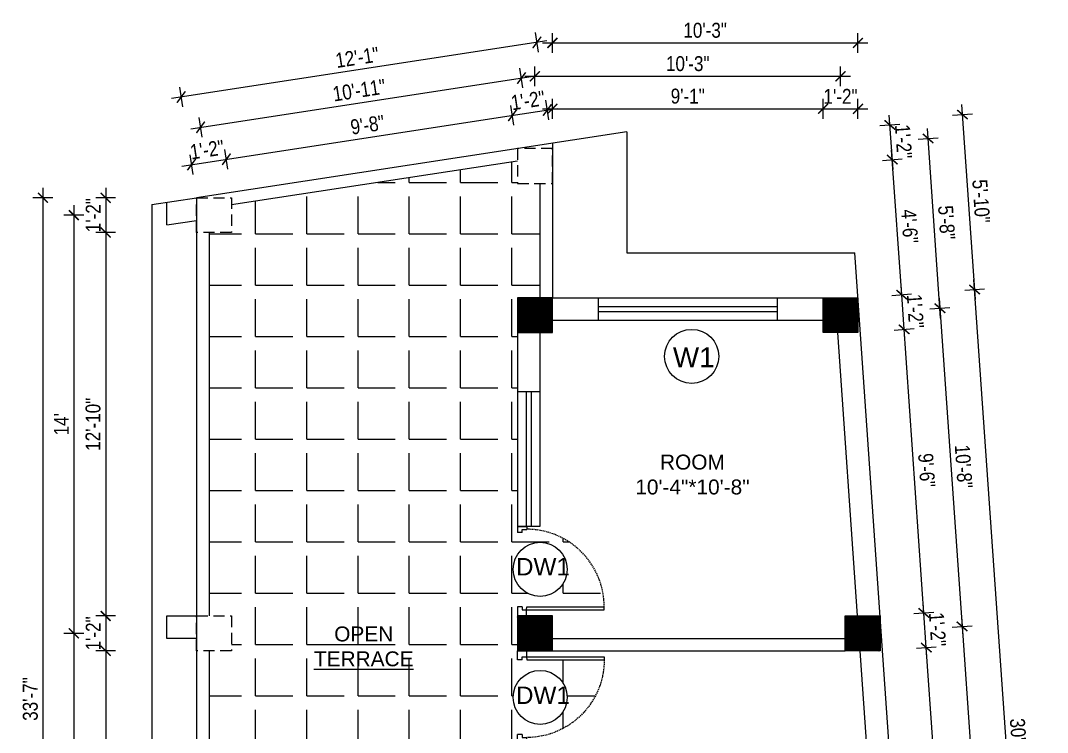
# Model space of a CAD drawing. Header units: inches. Extents: x -5096374 to -5070857, y -3259973 to -3243900.
# Drawn here: x -5084096.3 to -5083683.5, y -3258620.3 to -3258334.3 of the extents above; entities that cross this region are included whole.
import ezdxf

# ---------------------------------------------------------------- set-up
doc = ezdxf.new("R2010")
doc.units = ezdxf.units.IN
doc.header["$LTSCALE"] = 2
doc.header["$MEASUREMENT"] = 0
doc.header["$PDMODE"] = 34
doc.linetypes.add('HIDDEN', pattern=[0.375, 0.25, -0.125])
doc.layers.get('0').update_dxf_attribs({"linetype": 'CONTINUOUS'})
doc.layers.get('DEFPOINTS').update_dxf_attribs({"color": 141, "linetype": 'CONTINUOUS'})
doc.layers.add('A-Hatch', color=7, linetype='CONTINUOUS')
for name, color, linetype, lineweight in [('Annotate-Lite.w', 177, 'CONTINUOUS', 9), ('DIM 1-100', 4, 'CONTINUOUS', 13), ('Door-Window.w', 4, 'CONTINUOUS', 15), ('TEXT', 181, 'CONTINUOUS', 25)]:
    doc.layers.add(name, color=color, linetype=linetype, lineweight=lineweight)
doc.styles.add('arial.', font='arial.ttf')
doc.styles.add('gaurav', font='arial.ttf')
doc.styles.get("Standard").update_dxf_attribs({"font": 'ARIALN.TTF'})
doc.dimstyles.new('1 by 96', dxfattribs={"dimtxt": 6, "dimasz": 4, "dimexe": 4, "dimexo": 4, "dimgap": 2, "dimtad": 1, "dimdec": 0, "dimzin": 0, "dimdsep": 46, "dimlunit": 4, "dimtxsty": 'Standard', "dimblk": 'ARCHTICK', "dimcen": 0, "dimdle": 4, "dimadec": 0, "dimazin": 0, "dimtfac": 1, "dimtdec": 0, "dimtix": 1, "dimtofl": 0, "dimtmove": 1, "dimatfit": 3, "dimldrblk": 'ARCHTICK', "dimfxl": 4, "dimfxlon": 1, "dimtolj": 1, "dimtzin": 0, "dimlwd": -1, "dimlwe": -1, "dimarcsym": 0})
pattern_1 = [(45, (6736.30911, 0), (-0.0883883476483, 0.0883883476483), [])]

# ---------------------------------------------------------------- blocks, each defined once
blk = doc.blocks.new('3-0')
at = {"ltscale": 3}
for p, q in [((11063.05, 10097.68), (11065.97, 10099.9)), ((11065.97, 10099.9), (11066.71, 10098.92)), ((11063.05, 10097.68), (11064.53, 10095.73)), ((11065.99, 10096.84), (11064.53, 10095.73)), ((11065.25, 10097.81), (11066.71, 10098.92)), ((11065.99, 10096.84), (11065.25, 10097.81)), ((11085.5, 10074.13), (11110.32, 10092.96)), ((11086.24, 10073.15), (11111.05, 10091.97)), ((11111.05, 10091.97), (11110.32, 10092.96)), ((11084.04, 10073.02), (11082.57, 10071.91)), ((11082.57, 10071.91), (11084.79, 10068.98)), ((11084.04, 10073.02), (11084.78, 10072.04)), ((11084.78, 10072.04), (11086.24, 10073.15)), ((11084.79, 10068.98), (11087.72, 10071.2)), ((11086.24, 10073.15), (11085.5, 10074.13)), ((11087.72, 10071.2), (11086.24, 10073.15))]:
    blk.add_line(p, q, dxfattribs=at)
at = {"layer": 'Door-Window.w', "color": 9, "linetype": 'HIDDEN', "lineweight": 18}
blk.add_arc((11085.5, 10074.13), 31.16, 37.1906, 127.1465, dxfattribs=at)
blk = doc.blocks.new('_ArchTick')
at = {"color": 0, "linetype": 'ByBlock', "const_width": 0.15}
blk.add_lwpolyline([(-0.5, -0.5), (0.5, 0.5)], dxfattribs=at)
blk = doc.blocks.new('*D541')
at = {"layer": 'DEFPOINTS', "color": 0, "transparency": 16777216}
for p in [(-5084013.58, -3258390.02), (-5084025.54, -3258405.47), (-5084011.54, -3258403.32)]:
    blk.add_point(p, dxfattribs=at)
at = {"layer": 'DIM 1-100', "color": 0, "transparency": 16777216}
for p, q in [((-5084026.98, -3258396.12), (-5084028.19, -3258388.21)), ((-5084012.98, -3258393.97), (-5084014.19, -3258386.06)), ((-5084031.54, -3258392.77), (-5084009.63, -3258389.41))]:
    blk.add_line(p, q, dxfattribs=at)
at = {"layer": 'DIM 1-100', "color": 0, "transparency": 16777216, "xscale": 4, "yscale": 4, "zscale": 4}
for p, rotation in [((-5084013.58, -3258390.02), 8.714742016929982), ((-5084027.58, -3258392.16), 188.71474201693)]:
    blk.add_blockref('_ArchTick', p, dxfattribs=dict(at, rotation=rotation))
at = {"layer": 'DIM 1-100', "color": 0, "transparency": 16777216, "insert": (-5084021.34, -3258386.14), "char_height": 6, "attachment_point": 5, "rotation": 8.7147}
blk.add_mtext('\\A1;1\'-2"', dxfattribs=at)
blk = doc.blocks.new('*D542')
at = {"layer": 'DEFPOINTS', "color": 0, "ltscale": 0.5, "transparency": 16777216}
for p in [(-5083898.58, -3258372.39), (-5083896.54, -3258385.7), (-5084011.54, -3258403.32)]:
    blk.add_point(p, dxfattribs=at)
at = {"layer": 'DIM 1-100', "color": 0, "ltscale": 0.5, "transparency": 16777216}
for p, q in [((-5084017.54, -3258390.62), (-5083894.63, -3258371.78)), ((-5083897.98, -3258376.34), (-5083899.19, -3258368.44)), ((-5084012.98, -3258393.97), (-5084014.19, -3258386.06))]:
    blk.add_line(p, q, dxfattribs=at)
at = {"layer": 'DIM 1-100', "color": 0, "ltscale": 0.5, "transparency": 16777216, "xscale": 4, "yscale": 4, "zscale": 4}
for p, rotation in [((-5083898.58, -3258372.39), 8.71474201692563), ((-5084013.58, -3258390.02), 188.7147420169256)]:
    blk.add_blockref('_ArchTick', p, dxfattribs=dict(at, rotation=rotation))
at = {"layer": 'DIM 1-100', "color": 0, "ltscale": 0.5, "transparency": 16777216, "insert": (-5083956.85, -3258376.2), "char_height": 6, "attachment_point": 5, "rotation": 8.7147}
blk.add_mtext('\\A1;9\'-8"', dxfattribs=at)
blk = doc.blocks.new('*D543')
at = {"layer": 'DEFPOINTS', "color": 0, "ltscale": 0.5, "transparency": 16777216}
for p in [(-5083884.58, -3258370.24), (-5083882.54, -3258383.55), (-5083896.54, -3258385.7)]:
    blk.add_point(p, dxfattribs=at)
at = {"layer": 'DIM 1-100', "color": 0, "ltscale": 0.5, "transparency": 16777216}
for p, q in [((-5083883.98, -3258374.2), (-5083885.19, -3258366.29)), ((-5083902.54, -3258373), (-5083880.63, -3258369.64)), ((-5083897.98, -3258376.34), (-5083899.19, -3258368.44))]:
    blk.add_line(p, q, dxfattribs=at)
at = {"layer": 'DIM 1-100', "color": 0, "ltscale": 0.5, "transparency": 16777216, "xscale": 4, "yscale": 4, "zscale": 4}
for p, rotation in [((-5083884.58, -3258370.24), 8.71474201692563), ((-5083898.58, -3258372.39), 188.7147420169256)]:
    blk.add_blockref('_ArchTick', p, dxfattribs=dict(at, rotation=rotation))
at = {"layer": 'DIM 1-100', "color": 0, "ltscale": 0.5, "transparency": 16777216, "insert": (-5083892.34, -3258366.36), "char_height": 6, "attachment_point": 5, "rotation": 8.7147}
blk.add_mtext('\\A1;1\'-2"', dxfattribs=at)
blk = doc.blocks.new('*D544')
at = {"layer": 'DEFPOINTS', "color": 0, "ltscale": 0.5, "transparency": 16777216}
for p in [(-5083773.7, -3258369.75), (-5083882.54, -3258383.55), (-5083773.7, -3258445.63)]:
    blk.add_point(p, dxfattribs=at)
at = {"layer": 'DIM 1-100', "color": 0, "ltscale": 0.5, "transparency": 16777216}
for p, q in [((-5083882.54, -3258373.75), (-5083882.54, -3258365.75)), ((-5083773.7, -3258373.75), (-5083773.7, -3258365.75)), ((-5083886.54, -3258369.75), (-5083769.7, -3258369.75))]:
    blk.add_line(p, q, dxfattribs=at)
at = {"layer": 'DIM 1-100', "color": 0, "ltscale": 0.5, "transparency": 16777216, "xscale": 4, "yscale": 4, "zscale": 4, "rotation": 180}
blk.add_blockref('_ArchTick', (-5083882.54, -3258369.75), dxfattribs=at)
at = {"layer": 'DIM 1-100', "color": 0, "ltscale": 0.5, "transparency": 16777216, "xscale": 4, "yscale": 4, "zscale": 4}
blk.add_blockref('_ArchTick', (-5083773.7, -3258369.75), dxfattribs=at)
at = {"layer": 'DIM 1-100', "color": 0, "ltscale": 0.5, "transparency": 16777216, "insert": (-5083828.12, -3258364.69), "char_height": 6, "attachment_point": 5}
blk.add_mtext('\\A1;9\'-1"', dxfattribs=at)
blk = doc.blocks.new('*D545')
at = {"layer": 'DEFPOINTS', "color": 0, "ltscale": 0.5, "transparency": 16777216}
for p in [(-5083759.7, -3258369.75), (-5083773.7, -3258445.63), (-5083759.7, -3258445.63)]:
    blk.add_point(p, dxfattribs=at)
at = {"layer": 'DIM 1-100', "color": 0, "ltscale": 0.5, "transparency": 16777216}
for p, q in [((-5083773.7, -3258373.75), (-5083773.7, -3258365.75)), ((-5083759.7, -3258373.75), (-5083759.7, -3258365.75)), ((-5083777.7, -3258369.75), (-5083755.7, -3258369.75))]:
    blk.add_line(p, q, dxfattribs=at)
at = {"layer": 'DIM 1-100', "color": 0, "ltscale": 0.5, "transparency": 16777216, "xscale": 4, "yscale": 4, "zscale": 4, "rotation": 180}
blk.add_blockref('_ArchTick', (-5083773.7, -3258369.75), dxfattribs=at)
at = {"layer": 'DIM 1-100', "color": 0, "ltscale": 0.5, "transparency": 16777216, "xscale": 4, "yscale": 4, "zscale": 4}
blk.add_blockref('_ArchTick', (-5083759.7, -3258369.75), dxfattribs=at)
at = {"layer": 'DIM 1-100', "color": 0, "ltscale": 0.5, "transparency": 16777216, "insert": (-5083766.7, -3258364.74), "char_height": 6, "attachment_point": 5}
blk.add_mtext('\\A1;1\'-2"', dxfattribs=at)
blk = doc.blocks.new('*D546')
at = {"layer": 'DEFPOINTS', "color": 0, "ltscale": 0.5, "transparency": 16777216}
for p in [(-5084025.54, -3258405.47), (-5084062.1, -3258419.47), (-5084025.54, -3258419.47)]:
    blk.add_point(p, dxfattribs=at)
at = {"layer": 'DIM 1-100', "color": 0, "ltscale": 0.5, "transparency": 16777216}
for p, q in [((-5084058.1, -3258405.47), (-5084066.1, -3258405.47)), ((-5084062.1, -3258401.47), (-5084062.1, -3258423.47)), ((-5084058.1, -3258419.47), (-5084066.1, -3258419.47))]:
    blk.add_line(p, q, dxfattribs=at)
at = {"layer": 'DIM 1-100', "color": 0, "ltscale": 0.5, "transparency": 16777216, "xscale": 4, "yscale": 4, "zscale": 4}
for p, rotation in [((-5084062.1, -3258405.47), 90), ((-5084062.1, -3258419.47), 270)]:
    blk.add_blockref('_ArchTick', p, dxfattribs=dict(at, rotation=rotation))
at = {"layer": 'DIM 1-100', "color": 0, "ltscale": 0.5, "transparency": 16777216, "insert": (-5084067.11, -3258412.47), "char_height": 6, "attachment_point": 5, "rotation": 90}
blk.add_mtext('\\A1;1\'-2"', dxfattribs=at)
blk = doc.blocks.new('*D547')
at = {"layer": 'DEFPOINTS', "color": 0, "ltscale": 0.5, "transparency": 16777216}
for p in [(-5084025.54, -3258419.47), (-5084062.1, -3258573.47), (-5084025.54, -3258573.47)]:
    blk.add_point(p, dxfattribs=at)
at = {"layer": 'DIM 1-100', "color": 0, "ltscale": 0.5, "transparency": 16777216}
for p, q in [((-5084062.1, -3258415.47), (-5084062.1, -3258577.47)), ((-5084058.1, -3258419.47), (-5084066.1, -3258419.47)), ((-5084058.1, -3258573.47), (-5084066.1, -3258573.47))]:
    blk.add_line(p, q, dxfattribs=at)
at = {"layer": 'DIM 1-100', "color": 0, "ltscale": 0.5, "transparency": 16777216, "xscale": 4, "yscale": 4, "zscale": 4}
for p, rotation in [((-5084062.1, -3258419.47), 90), ((-5084062.1, -3258573.47), 270)]:
    blk.add_blockref('_ArchTick', p, dxfattribs=dict(at, rotation=rotation))
at = {"layer": 'DIM 1-100', "color": 0, "ltscale": 0.5, "transparency": 16777216, "insert": (-5084067.16, -3258496.47), "char_height": 6, "attachment_point": 5, "rotation": 90}
blk.add_mtext('\\A1;12\'-10"', dxfattribs=at)
blk = doc.blocks.new('*D548')
at = {"layer": 'DEFPOINTS', "color": 0, "ltscale": 0.5, "transparency": 16777216}
for p in [(-5084025.54, -3258573.47), (-5084062.1, -3258587.47), (-5084025.54, -3258587.47)]:
    blk.add_point(p, dxfattribs=at)
at = {"layer": 'DIM 1-100', "color": 0, "ltscale": 0.5, "transparency": 16777216}
for p, q in [((-5084062.1, -3258569.47), (-5084062.1, -3258591.47)), ((-5084058.1, -3258573.47), (-5084066.1, -3258573.47)), ((-5084058.1, -3258587.47), (-5084066.1, -3258587.47))]:
    blk.add_line(p, q, dxfattribs=at)
at = {"layer": 'DIM 1-100', "color": 0, "ltscale": 0.5, "transparency": 16777216, "xscale": 4, "yscale": 4, "zscale": 4}
for p, rotation in [((-5084062.1, -3258573.47), 90), ((-5084062.1, -3258587.47), 270)]:
    blk.add_blockref('_ArchTick', p, dxfattribs=dict(at, rotation=rotation))
at = {"layer": 'DIM 1-100', "color": 0, "ltscale": 0.5, "transparency": 16777216, "insert": (-5084067.11, -3258580.47), "char_height": 6, "attachment_point": 5, "rotation": 90}
blk.add_mtext('\\A1;1\'-2"', dxfattribs=at)
blk = doc.blocks.new('*D549')
at = {"layer": 'DEFPOINTS', "color": 0, "ltscale": 0.5, "transparency": 16777216}
for p in [(-5084025.54, -3258587.47), (-5084062.1, -3258701.23), (-5084025.54, -3258701.23)]:
    blk.add_point(p, dxfattribs=at)
at = {"layer": 'DIM 1-100', "color": 0, "ltscale": 0.5, "transparency": 16777216}
for p, q in [((-5084062.1, -3258583.47), (-5084062.1, -3258705.23)), ((-5084058.1, -3258587.47), (-5084066.1, -3258587.47)), ((-5084058.1, -3258701.23), (-5084066.1, -3258701.23))]:
    blk.add_line(p, q, dxfattribs=at)
at = {"layer": 'DIM 1-100', "color": 0, "ltscale": 0.5, "transparency": 16777216, "xscale": 4, "yscale": 4, "zscale": 4}
for p, rotation in [((-5084062.1, -3258587.47), 90), ((-5084062.1, -3258701.23), 270)]:
    blk.add_blockref('_ArchTick', p, dxfattribs=dict(at, rotation=rotation))
at = {"layer": 'DIM 1-100', "color": 0, "ltscale": 0.5, "transparency": 16777216, "insert": (-5084067.16, -3258644.35), "char_height": 6, "attachment_point": 5, "rotation": 90}
blk.add_mtext('\\A1;9\'-6"', dxfattribs=at)
blk = doc.blocks.new('*D553')
at = {"layer": 'DEFPOINTS', "color": 0, "ltscale": 0.5, "transparency": 16777216}
for p in [(-5084018.54, -3258412.47), (-5084074.89, -3258580.47), (-5084018.54, -3258580.47)]:
    blk.add_point(p, dxfattribs=at)
at = {"layer": 'DIM 1-100', "color": 0, "ltscale": 0.5, "transparency": 16777216}
for p, q in [((-5084074.89, -3258408.47), (-5084074.89, -3258584.47)), ((-5084070.89, -3258412.47), (-5084078.89, -3258412.47)), ((-5084070.89, -3258580.47), (-5084078.89, -3258580.47))]:
    blk.add_line(p, q, dxfattribs=at)
at = {"layer": 'DIM 1-100', "color": 0, "ltscale": 0.5, "transparency": 16777216, "xscale": 4, "yscale": 4, "zscale": 4}
for p, rotation in [((-5084074.89, -3258412.47), 90), ((-5084074.89, -3258580.47), 270)]:
    blk.add_blockref('_ArchTick', p, dxfattribs=dict(at, rotation=rotation))
at = {"layer": 'DIM 1-100', "color": 0, "ltscale": 0.5, "transparency": 16777216, "insert": (-5084079.91, -3258496.47), "char_height": 6, "attachment_point": 5, "rotation": 90}
blk.add_mtext("\\A1;14'", dxfattribs=at)
blk = doc.blocks.new('*D554')
at = {"layer": 'DEFPOINTS', "color": 0, "ltscale": 0.5, "transparency": 16777216}
for p in [(-5084018.54, -3258580.47), (-5084074.89, -3258708.23), (-5084018.54, -3258708.23)]:
    blk.add_point(p, dxfattribs=at)
at = {"layer": 'DIM 1-100', "color": 0, "ltscale": 0.5, "transparency": 16777216}
for p, q in [((-5084074.89, -3258576.47), (-5084074.89, -3258712.23)), ((-5084070.89, -3258580.47), (-5084078.89, -3258580.47)), ((-5084070.89, -3258708.23), (-5084078.89, -3258708.23))]:
    blk.add_line(p, q, dxfattribs=at)
at = {"layer": 'DIM 1-100', "color": 0, "ltscale": 0.5, "transparency": 16777216, "xscale": 4, "yscale": 4, "zscale": 4}
for p, rotation in [((-5084074.89, -3258580.47), 90), ((-5084074.89, -3258708.23), 270)]:
    blk.add_blockref('_ArchTick', p, dxfattribs=dict(at, rotation=rotation))
at = {"layer": 'DIM 1-100', "color": 0, "ltscale": 0.5, "transparency": 16777216, "insert": (-5084079.96, -3258644.35), "char_height": 6, "attachment_point": 5, "rotation": 90}
blk.add_mtext('\\A1;10\'-8"', dxfattribs=at)
blk = doc.blocks.new('*D556')
at = {"layer": 'DEFPOINTS', "color": 0, "ltscale": 0.5, "transparency": 16777216}
for p in [(-5084025.54, -3258405.47), (-5084087.32, -3258808.23), (-5084025.54, -3258808.23)]:
    blk.add_point(p, dxfattribs=at)
at = {"layer": 'DIM 1-100', "color": 0, "ltscale": 0.5, "transparency": 16777216}
for p, q in [((-5084083.32, -3258405.47), (-5084091.32, -3258405.47)), ((-5084087.32, -3258401.47), (-5084087.32, -3258812.23)), ((-5084083.32, -3258808.23), (-5084091.32, -3258808.23))]:
    blk.add_line(p, q, dxfattribs=at)
at = {"layer": 'DIM 1-100', "color": 0, "ltscale": 0.5, "transparency": 16777216, "xscale": 4, "yscale": 4, "zscale": 4}
for p, rotation in [((-5084087.32, -3258405.47), 90), ((-5084087.32, -3258808.23), 270)]:
    blk.add_blockref('_ArchTick', p, dxfattribs=dict(at, rotation=rotation))
at = {"layer": 'DIM 1-100', "color": 0, "ltscale": 0.5, "transparency": 16777216, "insert": (-5084092.38, -3258606.85), "char_height": 6, "attachment_point": 5, "rotation": 90}
blk.add_mtext('\\A1;33\'-7"', dxfattribs=at)
blk = doc.blocks.new('*D557')
at = {"layer": 'DEFPOINTS', "color": 0, "ltscale": 0.5, "transparency": 16777216}
for p in [(-5083894.95, -3258357.4), (-5083889.54, -3258392.7), (-5084018.54, -3258412.47)]:
    blk.add_point(p, dxfattribs=at)
at = {"layer": 'DIM 1-100', "color": 0, "ltscale": 0.5, "transparency": 16777216}
for p, q in [((-5083894.35, -3258361.36), (-5083895.56, -3258353.45)), ((-5084027.91, -3258377.78), (-5083891, -3258356.8)), ((-5084023.35, -3258381.13), (-5084024.56, -3258373.22))]:
    blk.add_line(p, q, dxfattribs=at)
at = {"layer": 'DIM 1-100', "color": 0, "ltscale": 0.5, "transparency": 16777216, "xscale": 4, "yscale": 4, "zscale": 4}
for p, rotation in [((-5083894.95, -3258357.4), 8.714742018610865), ((-5084023.95, -3258377.18), 188.7147420186108)]:
    blk.add_blockref('_ArchTick', p, dxfattribs=dict(at, rotation=rotation))
at = {"layer": 'DIM 1-100', "color": 0, "ltscale": 0.5, "transparency": 16777216, "insert": (-5083960.22, -3258362.29), "char_height": 6, "attachment_point": 5, "rotation": 8.7147}
blk.add_mtext('\\A1;10\'-11"', dxfattribs=at)
blk = doc.blocks.new('*D558')
at = {"layer": 'DEFPOINTS', "color": 0, "ltscale": 0.5, "transparency": 16777216}
for p in [(-5083766.7, -3258356.7), (-5083889.54, -3258392.7), (-5083766.7, -3258452.63)]:
    blk.add_point(p, dxfattribs=at)
at = {"layer": 'DIM 1-100', "color": 0, "ltscale": 0.5, "transparency": 16777216}
for p, q in [((-5083889.54, -3258360.7), (-5083889.54, -3258352.7)), ((-5083766.7, -3258360.7), (-5083766.7, -3258352.7)), ((-5083893.54, -3258356.7), (-5083762.7, -3258356.7))]:
    blk.add_line(p, q, dxfattribs=at)
at = {"layer": 'DIM 1-100', "color": 0, "ltscale": 0.5, "transparency": 16777216, "xscale": 4, "yscale": 4, "zscale": 4, "rotation": 180}
blk.add_blockref('_ArchTick', (-5083889.54, -3258356.7), dxfattribs=at)
at = {"layer": 'DIM 1-100', "color": 0, "ltscale": 0.5, "transparency": 16777216, "xscale": 4, "yscale": 4, "zscale": 4}
blk.add_blockref('_ArchTick', (-5083766.7, -3258356.7), dxfattribs=at)
at = {"layer": 'DIM 1-100', "color": 0, "ltscale": 0.5, "transparency": 16777216, "insert": (-5083828.12, -3258351.64), "char_height": 6, "attachment_point": 5}
blk.add_mtext('\\A1;10\'-3"', dxfattribs=at)
blk = doc.blocks.new('*D559')
at = {"layer": 'DEFPOINTS', "color": 0, "ltscale": 0.5, "transparency": 16777216}
for p in [(-5084031.74, -3258365.01), (-5083882.54, -3258383.55), (-5084025.54, -3258405.47)]:
    blk.add_point(p, dxfattribs=at)
at = {"layer": 'DIM 1-100', "color": 0, "ltscale": 0.5, "transparency": 16777216}
for p, q in [((-5083888.14, -3258347.04), (-5083889.35, -3258339.13)), ((-5083884.79, -3258342.48), (-5084035.7, -3258365.61)), ((-5084031.14, -3258368.96), (-5084032.35, -3258361.05))]:
    blk.add_line(p, q, dxfattribs=at)
at = {"layer": 'DIM 1-100', "color": 0, "ltscale": 0.5, "transparency": 16777216, "xscale": 4, "yscale": 4, "zscale": 4}
for p, rotation in [((-5083888.74, -3258343.09), 8.714742018475636), ((-5084031.74, -3258365.01), 188.7147420184756)]:
    blk.add_blockref('_ArchTick', p, dxfattribs=dict(at, rotation=rotation))
at = {"layer": 'DIM 1-100', "color": 0, "ltscale": 0.5, "transparency": 16777216, "insert": (-5083961, -3258349.09), "char_height": 6, "attachment_point": 5, "rotation": 8.7147}
blk.add_mtext('\\A1;12\'-1"', dxfattribs=at)
blk = doc.blocks.new('*D560')
at = {"layer": 'DEFPOINTS', "color": 0, "ltscale": 0.5, "transparency": 16777216}
for p in [(-5083759.7, -3258343.3), (-5083882.54, -3258445.63), (-5083759.7, -3258445.63)]:
    blk.add_point(p, dxfattribs=at)
at = {"layer": 'DIM 1-100', "color": 0, "ltscale": 0.5, "transparency": 16777216}
for p, q in [((-5083882.54, -3258347.3), (-5083882.54, -3258339.3)), ((-5083759.7, -3258347.3), (-5083759.7, -3258339.3)), ((-5083886.54, -3258343.3), (-5083755.7, -3258343.3))]:
    blk.add_line(p, q, dxfattribs=at)
at = {"layer": 'DIM 1-100', "color": 0, "ltscale": 0.5, "transparency": 16777216, "xscale": 4, "yscale": 4, "zscale": 4, "rotation": 180}
blk.add_blockref('_ArchTick', (-5083882.54, -3258343.3), dxfattribs=at)
at = {"layer": 'DIM 1-100', "color": 0, "ltscale": 0.5, "transparency": 16777216, "xscale": 4, "yscale": 4, "zscale": 4}
blk.add_blockref('_ArchTick', (-5083759.7, -3258343.3), dxfattribs=at)
at = {"layer": 'DIM 1-100', "color": 0, "ltscale": 0.5, "transparency": 16777216, "insert": (-5083821.12, -3258338.24), "char_height": 6, "attachment_point": 5}
blk.add_mtext('\\A1;10\'-3"', dxfattribs=at)
blk = doc.blocks.new('*D572')
at = {"layer": 'DEFPOINTS', "color": 0, "ltscale": 0.5, "transparency": 16777216}
for p in [(-5083732.21, -3258586.18), (-5083750.79, -3258587.47), (-5083741.88, -3258701.23)]:
    blk.add_point(p, dxfattribs=at)
at = {"layer": 'DIM 1-100', "color": 0, "ltscale": 0.5, "transparency": 16777216}
for p, q in [((-5083724, -3258703.99), (-5083732.49, -3258582.19)), ((-5083736.2, -3258586.45), (-5083728.22, -3258585.9)), ((-5083728.27, -3258700.28), (-5083720.29, -3258699.72))]:
    blk.add_line(p, q, dxfattribs=at)
at = {"layer": 'DIM 1-100', "color": 0, "ltscale": 0.5, "transparency": 16777216, "xscale": 4, "yscale": 4, "zscale": 4}
for p, rotation in [((-5083732.21, -3258586.18), 93.98810611647642), ((-5083724.28, -3258700), 273.9881061164764)]:
    blk.add_blockref('_ArchTick', p, dxfattribs=dict(at, rotation=rotation))
at = {"layer": 'DIM 1-100', "color": 0, "ltscale": 0.5, "transparency": 16777216, "insert": (-5083723.19, -3258642.74), "char_height": 6, "attachment_point": 5, "rotation": 273.9881}
blk.add_mtext('\\A1;9\'-6"', dxfattribs=at)
blk = doc.blocks.new('*D573')
at = {"layer": 'DEFPOINTS', "color": 0, "ltscale": 0.5, "transparency": 16777216}
for p in [(-5083750.79, -3258573.47), (-5083733.19, -3258572.24), (-5083750.79, -3258587.47)]:
    blk.add_point(p, dxfattribs=at)
at = {"layer": 'DIM 1-100', "color": 0, "ltscale": 0.5, "transparency": 16777216}
for p, q in [((-5083731.94, -3258590.17), (-5083733.46, -3258568.25)), ((-5083737.18, -3258572.52), (-5083729.19, -3258571.97)), ((-5083736.2, -3258586.45), (-5083728.22, -3258585.9))]:
    blk.add_line(p, q, dxfattribs=at)
at = {"layer": 'DIM 1-100', "color": 0, "ltscale": 0.5, "transparency": 16777216, "xscale": 4, "yscale": 4, "zscale": 4}
for p, rotation in [((-5083733.19, -3258572.24), 93.98810611647642), ((-5083732.21, -3258586.18), 273.9881061164764)]:
    blk.add_blockref('_ArchTick', p, dxfattribs=dict(at, rotation=rotation))
at = {"layer": 'DIM 1-100', "color": 0, "ltscale": 0.5, "transparency": 16777216, "insert": (-5083727.7, -3258578.86), "char_height": 6, "attachment_point": 5, "rotation": 273.9881}
blk.add_mtext('\\A1;1\'-2"', dxfattribs=at)
blk = doc.blocks.new('*D574')
at = {"layer": 'DEFPOINTS', "color": 0, "ltscale": 0.5, "transparency": 16777216}
for p in [(-5083741.13, -3258458.34), (-5083759.7, -3258459.63), (-5083750.79, -3258573.47)]:
    blk.add_point(p, dxfattribs=at)
at = {"layer": 'DIM 1-100', "color": 0, "ltscale": 0.5, "transparency": 16777216}
for p, q in [((-5083732.91, -3258576.23), (-5083741.4, -3258454.35)), ((-5083745.12, -3258458.61), (-5083737.14, -3258458.06)), ((-5083737.18, -3258572.52), (-5083729.19, -3258571.97))]:
    blk.add_line(p, q, dxfattribs=at)
at = {"layer": 'DIM 1-100', "color": 0, "ltscale": 0.5, "transparency": 16777216, "xscale": 4, "yscale": 4, "zscale": 4}
for p, rotation in [((-5083741.13, -3258458.34), 93.98810611647642), ((-5083733.19, -3258572.24), 273.9881061164764)]:
    blk.add_blockref('_ArchTick', p, dxfattribs=dict(at, rotation=rotation))
at = {"layer": 'DIM 1-100', "color": 0, "ltscale": 0.5, "transparency": 16777216, "insert": (-5083732.1, -3258514.94), "char_height": 6, "attachment_point": 5, "rotation": 273.9881}
blk.add_mtext('\\A1;9\'-6"', dxfattribs=at)
blk = doc.blocks.new('*D575')
at = {"layer": 'DEFPOINTS', "color": 0, "ltscale": 0.5, "transparency": 16777216}
for p in [(-5083759.7, -3258445.63), (-5083742.1, -3258444.4), (-5083759.7, -3258459.63)]:
    blk.add_point(p, dxfattribs=at)
at = {"layer": 'DIM 1-100', "color": 0, "ltscale": 0.5, "transparency": 16777216}
for p, q in [((-5083740.85, -3258462.33), (-5083742.38, -3258440.41)), ((-5083746.09, -3258444.68), (-5083738.11, -3258444.13)), ((-5083745.12, -3258458.61), (-5083737.14, -3258458.06))]:
    blk.add_line(p, q, dxfattribs=at)
at = {"layer": 'DIM 1-100', "color": 0, "ltscale": 0.5, "transparency": 16777216, "xscale": 4, "yscale": 4, "zscale": 4}
for p, rotation in [((-5083742.1, -3258444.4), 93.98810611647642), ((-5083741.13, -3258458.34), 273.9881061164764)]:
    blk.add_blockref('_ArchTick', p, dxfattribs=dict(at, rotation=rotation))
at = {"layer": 'DIM 1-100', "color": 0, "ltscale": 0.5, "transparency": 16777216, "insert": (-5083736.61, -3258451.02), "char_height": 6, "attachment_point": 5, "rotation": 273.9881}
blk.add_mtext('\\A1;1\'-2"', dxfattribs=at)
blk = doc.blocks.new('*D576')
at = {"layer": 'DEFPOINTS', "color": 0, "ltscale": 0.5, "transparency": 16777216}
for p in [(-5083745.88, -3258390.17), (-5083882.54, -3258399.7), (-5083759.7, -3258445.63)]:
    blk.add_point(p, dxfattribs=at)
at = {"layer": 'DIM 1-100', "color": 0, "ltscale": 0.5, "transparency": 16777216}
for p, q in [((-5083741.82, -3258448.39), (-5083746.16, -3258386.18)), ((-5083749.87, -3258390.45), (-5083741.89, -3258389.89)), ((-5083746.09, -3258444.68), (-5083738.11, -3258444.13))]:
    blk.add_line(p, q, dxfattribs=at)
at = {"layer": 'DIM 1-100', "color": 0, "ltscale": 0.5, "transparency": 16777216, "xscale": 4, "yscale": 4, "zscale": 4}
for p, rotation in [((-5083745.88, -3258390.17), 93.98810611647642), ((-5083742.1, -3258444.4), 273.9881061164764)]:
    blk.add_blockref('_ArchTick', p, dxfattribs=dict(at, rotation=rotation))
at = {"layer": 'DIM 1-100', "color": 0, "ltscale": 0.5, "transparency": 16777216, "insert": (-5083738.94, -3258416.93), "char_height": 6, "attachment_point": 5, "rotation": 273.9881}
blk.add_mtext('\\A1;4\'-6"', dxfattribs=at)
blk = doc.blocks.new('*D577')
at = {"layer": 'DEFPOINTS', "color": 0, "ltscale": 0.5, "transparency": 16777216}
for p in [(-5083746.85, -3258376.24), (-5083882.54, -3258385.7), (-5083882.54, -3258399.7)]:
    blk.add_point(p, dxfattribs=at)
at = {"layer": 'DIM 1-100', "color": 0, "ltscale": 0.5, "transparency": 16777216}
for p, q in [((-5083745.6, -3258394.16), (-5083747.13, -3258372.25)), ((-5083750.84, -3258376.51), (-5083742.86, -3258375.96)), ((-5083749.87, -3258390.45), (-5083741.89, -3258389.89))]:
    blk.add_line(p, q, dxfattribs=at)
at = {"layer": 'DIM 1-100', "color": 0, "ltscale": 0.5, "transparency": 16777216, "xscale": 4, "yscale": 4, "zscale": 4}
for p, rotation in [((-5083746.85, -3258376.24), 93.98810611647642), ((-5083745.88, -3258390.17), 273.9881061164764)]:
    blk.add_blockref('_ArchTick', p, dxfattribs=dict(at, rotation=rotation))
at = {"layer": 'DIM 1-100', "color": 0, "ltscale": 0.5, "transparency": 16777216, "insert": (-5083741.36, -3258382.85), "char_height": 6, "attachment_point": 5, "rotation": 273.9881}
blk.add_mtext('\\A1;1\'-2"', dxfattribs=at)
blk = doc.blocks.new('*D578')
at = {"layer": 'DEFPOINTS', "color": 0, "ltscale": 0.5, "transparency": 16777216}
for p in [(-5083766.7, -3258452.63), (-5083717.83, -3258577.68), (-5083757.79, -3258580.47)]:
    blk.add_point(p, dxfattribs=at)
at = {"layer": 'DIM 1-100', "color": 0, "ltscale": 0.5, "transparency": 16777216}
for p, q in [((-5083727.02, -3258445.86), (-5083717.55, -3258581.68)), ((-5083730.73, -3258450.12), (-5083722.75, -3258449.57)), ((-5083721.82, -3258577.96), (-5083713.84, -3258577.41))]:
    blk.add_line(p, q, dxfattribs=at)
at = {"layer": 'DIM 1-100', "color": 0, "ltscale": 0.5, "transparency": 16777216, "xscale": 4, "yscale": 4, "zscale": 4}
for p, rotation in [((-5083726.74, -3258449.85), 93.98810611419698), ((-5083717.83, -3258577.68), 273.988106114197)]:
    blk.add_blockref('_ArchTick', p, dxfattribs=dict(at, rotation=rotation))
at = {"layer": 'DIM 1-100', "color": 0, "ltscale": 0.5, "transparency": 16777216, "insert": (-5083717.23, -3258513.41), "char_height": 6, "attachment_point": 5, "rotation": 273.9881}
blk.add_mtext('\\A1;10\'-8"', dxfattribs=at)
blk = doc.blocks.new('*D579')
at = {"layer": 'DEFPOINTS', "color": 0, "ltscale": 0.5, "transparency": 16777216}
for p in [(-5083757.79, -3258580.47), (-5083708.92, -3258705.44), (-5083748.88, -3258708.23)]:
    blk.add_point(p, dxfattribs=at)
at = {"layer": 'DIM 1-100', "color": 0, "ltscale": 0.5, "transparency": 16777216}
for p, q in [((-5083718.11, -3258573.69), (-5083708.64, -3258709.43)), ((-5083721.82, -3258577.96), (-5083713.84, -3258577.41)), ((-5083712.91, -3258705.72), (-5083704.93, -3258705.17))]:
    blk.add_line(p, q, dxfattribs=at)
at = {"layer": 'DIM 1-100', "color": 0, "ltscale": 0.5, "transparency": 16777216, "xscale": 4, "yscale": 4, "zscale": 4}
for p, rotation in [((-5083717.83, -3258577.68), 93.98810611417805), ((-5083708.92, -3258705.44), 273.988106114178)]:
    blk.add_blockref('_ArchTick', p, dxfattribs=dict(at, rotation=rotation))
at = {"layer": 'DIM 1-100', "color": 0, "ltscale": 0.5, "transparency": 16777216, "insert": (-5083708.33, -3258641.21), "char_height": 6, "attachment_point": 5, "rotation": 273.9881}
blk.add_mtext('\\A1;10\'-8"', dxfattribs=at)
blk = doc.blocks.new('*D581')
at = {"layer": 'DEFPOINTS', "color": 0, "ltscale": 0.5, "transparency": 16777216}
for p in [(-5083731.49, -3258381.68), (-5083889.54, -3258392.7), (-5083766.7, -3258452.63)]:
    blk.add_point(p, dxfattribs=at)
at = {"layer": 'DIM 1-100', "color": 0, "ltscale": 0.5, "transparency": 16777216}
for p, q in [((-5083726.46, -3258453.84), (-5083731.77, -3258377.69)), ((-5083735.49, -3258381.96), (-5083727.5, -3258381.4)), ((-5083730.73, -3258450.12), (-5083722.75, -3258449.57))]:
    blk.add_line(p, q, dxfattribs=at)
at = {"layer": 'DIM 1-100', "color": 0, "ltscale": 0.5, "transparency": 16777216, "xscale": 4, "yscale": 4, "zscale": 4}
for p, rotation in [((-5083731.49, -3258381.68), 93.98810611417805), ((-5083726.74, -3258449.85), 273.988106114178)]:
    blk.add_blockref('_ArchTick', p, dxfattribs=dict(at, rotation=rotation))
at = {"layer": 'DIM 1-100', "color": 0, "ltscale": 0.5, "transparency": 16777216, "insert": (-5083724.07, -3258415.41), "char_height": 6, "attachment_point": 5, "rotation": 273.9881}
blk.add_mtext('\\A1;5\'-8"', dxfattribs=at)
blk = doc.blocks.new('*D582')
at = {"layer": 'DEFPOINTS', "color": 0, "ltscale": 0.5, "transparency": 16777216}
for p in [(-5083712.78, -3258442.36), (-5083759.7, -3258445.63), (-5083734.42, -3258808.23)]:
    blk.add_point(p, dxfattribs=at)
at = {"layer": 'DIM 1-100', "color": 0, "ltscale": 0.5, "transparency": 16777216}
for p, q in [((-5083687.22, -3258808.95), (-5083713.06, -3258438.37)), ((-5083716.77, -3258442.64), (-5083708.79, -3258442.08)), ((-5083691.49, -3258805.24), (-5083683.51, -3258804.68))]:
    blk.add_line(p, q, dxfattribs=at)
at = {"layer": 'DIM 1-100', "color": 0, "ltscale": 0.5, "transparency": 16777216, "xscale": 4, "yscale": 4, "zscale": 4}
for p, rotation in [((-5083712.78, -3258442.36), 93.98810611425189), ((-5083687.5, -3258804.96), 273.9881061142519)]:
    blk.add_blockref('_ArchTick', p, dxfattribs=dict(at, rotation=rotation))
at = {"layer": 'DIM 1-100', "color": 0, "ltscale": 0.5, "transparency": 16777216, "insert": (-5083695.09, -3258623.31), "char_height": 6, "attachment_point": 5, "rotation": 273.9881}
blk.add_mtext('\\A1;30\'-3"', dxfattribs=at)
blk = doc.blocks.new('*D583')
at = {"layer": 'DEFPOINTS', "color": 0, "ltscale": 0.5, "transparency": 16777216}
for p in [(-5083717.68, -3258372.06), (-5083882.54, -3258383.55), (-5083759.7, -3258445.63)]:
    blk.add_point(p, dxfattribs=at)
at = {"layer": 'DIM 1-100', "color": 0, "ltscale": 0.5, "transparency": 16777216}
for p, q in [((-5083712.5, -3258446.35), (-5083717.96, -3258368.07)), ((-5083721.67, -3258372.34), (-5083713.69, -3258371.78)), ((-5083716.77, -3258442.64), (-5083708.79, -3258442.08))]:
    blk.add_line(p, q, dxfattribs=at)
at = {"layer": 'DIM 1-100', "color": 0, "ltscale": 0.5, "transparency": 16777216, "xscale": 4, "yscale": 4, "zscale": 4}
for p, rotation in [((-5083717.68, -3258372.06), 93.9881061142303), ((-5083712.78, -3258442.36), 273.9881061142303)]:
    blk.add_blockref('_ArchTick', p, dxfattribs=dict(at, rotation=rotation))
at = {"layer": 'DIM 1-100', "color": 0, "ltscale": 0.5, "transparency": 16777216, "insert": (-5083710.18, -3258406.86), "char_height": 6, "attachment_point": 5, "rotation": 273.9881}
blk.add_mtext('\\A1;5\'-10"', dxfattribs=at)

msp = doc.modelspace()

# ---------------------------------------------------------------- hatches: boundary and pattern name
at = {"layer": 'A-Hatch', "ltscale": 0.5}
h = msp.add_hatch(dxfattribs=at)
h.set_pattern_fill('ANGLE', color=256, scale=75)
h.set_pattern_definition([(0, (6144.95, 0), (0, 20.625), [15, -5.625]), (90, (6144.95, 0), (-20.625, 1e-15), [15, -5.625])])
h.paths.add_polyline_path([(-5083896.54, -3258459.63), (-5083896.54, -3258445.63), (-5083887.54, -3258445.63), (-5083887.54, -3258399.7), (-5083896.54, -3258399.7), (-5083896.54, -3258390.76), (-5084011.54, -3258408.38), (-5084011.54, -3258419.47), (-5084020.54, -3258419.47), (-5084020.54, -3258573.47), (-5084011.54, -3258573.47), (-5084011.54, -3258587.47), (-5084020.54, -3258587.47), (-5084020.54, -3258701.23), (-5084011.54, -3258701.23), (-5084011.54, -3258715.23), (-5084020.54, -3258715.23), (-5084020.54, -3258794.23), (-5084011.54, -3258794.23), (-5084011.54, -3258803.23), (-5083896.54, -3258803.23), (-5083896.54, -3258794.23), (-5083896.54, -3258715.23), (-5083896.54, -3258701.23), (-5083896.54, -3258623.47), (-5083896.52, -3258621.02), (-5083894.68, -3258621.02), (-5083894.68, -3258622.25), (-5083892.85, -3258622.25), (-5083892.85, -3258622.3, 0.413988), (-5083861.71, -3258591.14), (-5083892.87, -3258591.14), (-5083892.87, -3258589.92), (-5083894.71, -3258589.92), (-5083894.71, -3258591.14), (-5083896.54, -3258591.14), (-5083896.54, -3258587.47), (-5083896.54, -3258573.47), (-5083896.54, -3258569.8), (-5083894.71, -3258569.8), (-5083894.71, -3258571.02), (-5083892.87, -3258571.02), (-5083892.87, -3258569.8), (-5083861.71, -3258569.8, 0.413988), (-5083892.85, -3258538.64), (-5083892.85, -3258538.69), (-5083894.68, -3258538.69), (-5083894.68, -3258539.92), (-5083896.52, -3258539.92), (-5083896.52, -3258537.47), (-5083896.54, -3258537.47), (-5083896.54, -3258530.47)])
h.paths.add_polyline_path([(-5083876.59, -3258554.75, -1), (-5083898.3, -3258554.75, -1)], flags=16)
h.paths.add_polyline_path([(-5083876.59, -3258606.19, -1), (-5083898.3, -3258606.19, -1)], flags=16)
h.paths.add_polyline_path([(-5083979.76, -3258596.51), (-5083936.71, -3258596.51), (-5083936.71, -3258574.04), (-5083979.76, -3258574.04)], flags=24)
h.paths.add_polyline_path([(-5083899.7, -3258612.67), (-5083874.46, -3258612.67), (-5083874.46, -3258598.25), (-5083899.7, -3258598.25)], flags=24)
h.paths.add_polyline_path([(-5083899.7, -3258561.04), (-5083874.46, -3258561.04), (-5083874.46, -3258546.62), (-5083899.7, -3258546.62)], flags=24)
h = msp.add_hatch(dxfattribs=at)
h.set_pattern_fill('ANSI31', color=256)
h.set_pattern_definition(pattern_1)
h.paths.add_polyline_path([(-5083882.54, -3258448.63), (-5083882.55, -3258448.63), (-5083882.54, -3258445.63), (-5083896.54, -3258445.63), (-5083896.54, -3258459.63), (-5083882.54, -3258459.63)])
h = msp.add_hatch(dxfattribs=at)
h.set_pattern_fill('ANSI31', color=256)
h.set_pattern_definition(pattern_1)
h.paths.add_polyline_path([(-5083759.7, -3258445.63), (-5083773.7, -3258445.63), (-5083773.7, -3258459.63), (-5083759.7, -3258459.63)])
h = msp.add_hatch(dxfattribs=at)
h.set_pattern_fill('ANSI31', color=256)
h.set_pattern_definition(pattern_1)
h.paths.add_polyline_path([(-5083882.54, -3258573.47), (-5083896.54, -3258573.47), (-5083896.54, -3258587.47), (-5083882.54, -3258587.47)])
h = msp.add_hatch(dxfattribs=at)
h.set_pattern_fill('ANSI31', color=256)
h.set_pattern_definition(pattern_1)
h.paths.add_polyline_path([(-5083750.79, -3258573.47), (-5083764.79, -3258573.47), (-5083764.79, -3258587.47), (-5083750.79, -3258587.47)])

# ---------------------------------------------------------------- linework, layer by layer
at = {"ltscale": 0.5}
for p, q in [((-5083852.54, -3258378.95), (-5084025.54, -3258405.47)), ((-5083852.54, -3258378.95), (-5083852.54, -3258427.63)), ((-5083882.54, -3258383.55), (-5083882.54, -3258445.63)), ((-5083896.54, -3258390.76), (-5084011.54, -3258408.38)), ((-5083887.54, -3258399.7), (-5083887.54, -3258445.63)), ((-5084043.54, -3258408.23), (-5084025.54, -3258405.47)), ((-5084025.54, -3258405.47), (-5084025.54, -3258573.47)), ((-5084043.54, -3258408.23), (-5084043.54, -3258826.23)), ((-5084037.54, -3258416.42), (-5084037.54, -3258407.31)), ((-5084037.54, -3258416.42), (-5084025.54, -3258414.58)), ((-5084020.54, -3258419.47), (-5084020.54, -3258573.47)), ((-5083852.54, -3258427.63), (-5083760.96, -3258427.63)), ((-5083734.42, -3258808.23), (-5083760.96, -3258427.63)), ((-5083891.54, -3258445.63), (-5083882.54, -3258445.63)), ((-5083882.54, -3258445.63), (-5083759.7, -3258445.63)), ((-5083864.12, -3258445.63), (-5083864.12, -3258454.63)), ((-5083792.12, -3258445.63), (-5083792.12, -3258454.63)), ((-5083864.12, -3258449.13), (-5083792.12, -3258449.13)), ((-5083882.54, -3258454.63), (-5083773.7, -3258454.63)), ((-5083864.12, -3258451.13), (-5083792.12, -3258451.13)), ((-5083896.54, -3258459.63), (-5083896.54, -3258537.47)), ((-5083887.54, -3258459.63), (-5083887.54, -3258537.47)), ((-5083759.81, -3258573.47), (-5083767.75, -3258459.63)), ((-5083887.54, -3258483.47), (-5083896.54, -3258483.47)), ((-5083893.04, -3258483.47), (-5083893.04, -3258537.47)), ((-5083891.04, -3258483.47), (-5083891.04, -3258537.47)), ((-5083896.54, -3258530.47), (-5083896.54, -3258537.47)), ((-5083887.54, -3258537.47), (-5083896.54, -3258537.47)), ((-5084037.54, -3258573.47), (-5084025.54, -3258573.47)), ((-5084037.54, -3258582.47), (-5084037.54, -3258573.47)), ((-5084025.54, -3258573.47), (-5084025.54, -3258808.23)), ((-5084025.54, -3258582.47), (-5084037.54, -3258582.47)), ((-5083882.54, -3258582.47), (-5083764.79, -3258582.47)), ((-5084020.54, -3258587.47), (-5084020.54, -3258701.23)), ((-5083882.54, -3258587.47), (-5083764.79, -3258587.47)), ((-5083750.9, -3258701.23), (-5083758.83, -3258587.47))]:
    msp.add_line(p, q, dxfattribs=at)
at = {"linetype": 'HIDDEN', "ltscale": 9}
for points in [[(-5083882.54, -3258385.7), (-5083896.54, -3258385.7), (-5083896.54, -3258399.7), (-5083882.54, -3258399.7)], [(-5084025.54, -3258405.47), (-5084011.54, -3258405.47), (-5084011.54, -3258419.47), (-5084025.54, -3258419.47)], [(-5084025.54, -3258573.47), (-5084011.54, -3258573.47), (-5084011.54, -3258587.47), (-5084025.54, -3258587.47)]]:
    msp.add_lwpolyline(points, close=True, dxfattribs=at)
at = {"ltscale": 0.5}
for points in [[(-5083882.54, -3258445.63), (-5083896.54, -3258445.63), (-5083896.54, -3258459.63), (-5083882.54, -3258459.63)], [(-5083773.7, -3258445.63), (-5083759.7, -3258445.63), (-5083759.7, -3258459.63), (-5083773.7, -3258459.63)], [(-5083882.54, -3258573.47), (-5083896.54, -3258573.47), (-5083896.54, -3258587.47), (-5083882.54, -3258587.47)], [(-5083764.79, -3258573.47), (-5083750.79, -3258573.47), (-5083750.79, -3258587.47), (-5083764.79, -3258587.47)]]:
    msp.add_lwpolyline(points, close=True, dxfattribs=at)
at = {"layer": 'Annotate-Lite.w', "ltscale": 0.005}
for centre in [(-5083826.53, -3258469.2), (-5083887.44, -3258554.75), (-5083887.44, -3258606.19)]:
    msp.add_circle(centre, 10.86, dxfattribs=at)

# ---------------------------------------------------------------- block references
at = {"layer": 'Door-Window.w', "linetype": 'ByBlock', "yscale": 0.9997910039624012, "zscale": 0.9997910039624012}
for p, xscale, rotation in [((-5098810.27, -3259894.03), 0.9997910039624012, 322.8094047801953), ((-5098810.27, -3257266.91), -0.9997910039624013, 217.1905952198047)]:
    msp.add_blockref('3-0', p, dxfattribs=dict(at, xscale=xscale, rotation=rotation))

# ---------------------------------------------------------------- texts
at = {"layer": 'Annotate-Lite.w', "ltscale": 0.005, "attachment_point": 1, "style": 'gaurav'}
for s, insert, char_height in [('W1', (-5083834.08, -3258465.55), 8), ('DW1', (-5083897.19, -3258550.19), 7), ('DW1', (-5083897.19, -3258601.82), 7)]:
    msp.add_mtext_dynamic_manual_height_columns(s, width=8, gutter_width=100, heights=[0], dxfattribs=dict(at, insert=insert, char_height=char_height))
at = {"layer": 'TEXT', "lineweight": -2, "insert": (-5083826.23, -3258516.7), "char_height": 6, "attachment_point": 5, "style": 'arial.'}
msp.add_mtext_dynamic_manual_height_columns('{\\W1;ROOM\\P10\'-4"*10\'-8"}', width=45.7314, gutter_width=30, heights=[0], dxfattribs=at)
at = {"layer": 'TEXT', "lineweight": -2, "insert": (-5083958.36, -3258585.73), "char_height": 6, "width": 127.5059, "attachment_point": 5, "style": 'arial.'}
msp.add_mtext('{\\LOPEN \\PTERRACE}', dxfattribs=at)

# ---------------------------------------------------------------- dimensions: what is measured, and where the dimension line sits
at = {"layer": 'DIM 1-100', "ltscale": 0.5}
for base, p1, p2, picture, middle in [((-5083759.7, -3258343.3), (-5083882.54, -3258445.63), (-5083759.7, -3258445.63), '*D560', (-5083821.12, -3258338.24)), ((-5083766.7, -3258356.7), (-5083889.54, -3258392.7), (-5083766.7, -3258452.63), '*D558', (-5083828.12, -3258351.64)), ((-5083773.7, -3258369.75), (-5083882.54, -3258383.55), (-5083773.7, -3258445.63), '*D544', (-5083828.12, -3258364.69))]:
    dim = msp.add_linear_dim(base=base, p1=p1, p2=p2, dimstyle='1 by 96', dxfattribs=at)
    dim.commit()
    dim.dimension.update_dxf_attribs({"geometry": picture, "text_midpoint": middle})
for p1, p2, distance, picture, middle in [((-5083882.54, -3258383.55), (-5084025.54, -3258405.47), -40.94, '*D559', (-5083961, -3258349.09)), ((-5084018.54, -3258412.47), (-5083889.54, -3258392.7), 35.7, '*D557', (-5083960.22, -3258362.29)), ((-5083734.42, -3258808.23), (-5083759.7, -3258445.63), -47.04, '*D582', (-5083695.09, -3258623.31)), ((-5083766.7, -3258452.63), (-5083757.79, -3258580.47), 40.06, '*D578', (-5083717.23, -3258513.41))]:
    dim = msp.add_aligned_dim(p1=p1, p2=p2, distance=distance, dimstyle='1 by 96', dxfattribs=at)
    dim.commit()
    dim.dimension.update_dxf_attribs({"geometry": picture, "text_midpoint": middle})
for base, p1, p2, angle, picture, middle in [((-5083884.58, -3258370.24), (-5083896.54, -3258385.7), (-5083882.54, -3258383.55), 188.7147, '*D543', (-5083891.58, -3258371.32)), ((-5083898.58, -3258372.39), (-5084011.54, -3258403.32), (-5083896.54, -3258385.7), 188.7147, '*D542', (-5083956.08, -3258381.2)), ((-5083746.85, -3258376.24), (-5083882.54, -3258399.7), (-5083882.54, -3258385.7), 93.9881, '*D577', (-5083746.36, -3258383.2)), ((-5084062.1, -3258419.47), (-5084025.54, -3258405.47), (-5084025.54, -3258419.47), 90, '*D546', (-5084062.1, -3258412.47)), ((-5083742.1, -3258444.4), (-5083759.7, -3258459.63), (-5083759.7, -3258445.63), 93.9881, '*D575', (-5083741.61, -3258451.37)), ((-5084062.1, -3258587.47), (-5084025.54, -3258573.47), (-5084025.54, -3258587.47), 90, '*D548', (-5084062.1, -3258580.47)), ((-5083733.19, -3258572.24), (-5083750.79, -3258587.47), (-5083750.79, -3258573.47), 93.9881, '*D573', (-5083732.7, -3258579.21))]:
    dim = msp.add_linear_dim(base=base, p1=p1, p2=p2, angle=angle, dimstyle='1 by 96', dxfattribs=at)
    dim.commit()
    dim.dimension.update_dxf_attribs({"geometry": picture, "text_midpoint": middle, "dimtype": 160})
dim = msp.add_linear_dim(base=(-5083759.7, -3258369.75), p1=(-5083773.7, -3258445.63), p2=(-5083759.7, -3258445.63), dimstyle='1 by 96', dxfattribs=at)
dim.commit()
dim.dimension.update_dxf_attribs({"geometry": '*D545', "text_midpoint": (-5083766.7, -3258369.75), "dimtype": 160})
for base, p1, p2, angle, picture, middle in [((-5083717.68, -3258372.06), (-5083759.7, -3258445.63), (-5083882.54, -3258383.55), 273.9881, '*D583', (-5083710.18, -3258406.86)), ((-5083731.49, -3258381.68), (-5083766.7, -3258452.63), (-5083889.54, -3258392.7), 93.9881, '*D581', (-5083724.07, -3258415.41)), ((-5083745.88, -3258390.17), (-5083759.7, -3258445.63), (-5083882.54, -3258399.7), 93.9881, '*D576', (-5083738.94, -3258416.93)), ((-5084087.32, -3258808.23), (-5084025.54, -3258405.47), (-5084025.54, -3258808.23), 90, '*D556', (-5084092.38, -3258606.85)), ((-5084074.89, -3258580.47), (-5084018.54, -3258412.47), (-5084018.54, -3258580.47), 90, '*D553', (-5084079.91, -3258496.47)), ((-5084062.1, -3258573.47), (-5084025.54, -3258419.47), (-5084025.54, -3258573.47), 90, '*D547', (-5084067.16, -3258496.47)), ((-5083741.13, -3258458.34), (-5083750.79, -3258573.47), (-5083759.7, -3258459.63), 93.9881, '*D574', (-5083732.1, -3258514.94)), ((-5083708.92, -3258705.44), (-5083757.79, -3258580.47), (-5083748.88, -3258708.23), 93.9881, '*D579', (-5083708.33, -3258641.21)), ((-5084074.89, -3258708.23), (-5084018.54, -3258580.47), (-5084018.54, -3258708.23), 90, '*D554', (-5084079.96, -3258644.35)), ((-5083732.21, -3258586.18), (-5083741.88, -3258701.23), (-5083750.79, -3258587.47), 93.9881, '*D572', (-5083723.19, -3258642.74)), ((-5084062.1, -3258701.23), (-5084025.54, -3258587.47), (-5084025.54, -3258701.23), 90, '*D549', (-5084067.16, -3258644.35))]:
    dim = msp.add_linear_dim(base=base, p1=p1, p2=p2, angle=angle, dimstyle='1 by 96', dxfattribs=at)
    dim.commit()
    dim.dimension.update_dxf_attribs({"geometry": picture, "text_midpoint": middle})
at = {"layer": 'DIM 1-100'}
dim = msp.add_linear_dim(base=(-5084013.58, -3258390.02), p1=(-5084025.54, -3258405.47), p2=(-5084011.54, -3258403.32), angle=8.7147, dimstyle='1 by 96', dxfattribs=at)
dim.commit()
dim.dimension.update_dxf_attribs({"geometry": '*D541', "text_midpoint": (-5084020.58, -3258391.09), "dimtype": 161})

doc.saveas('drawing.dxf')
